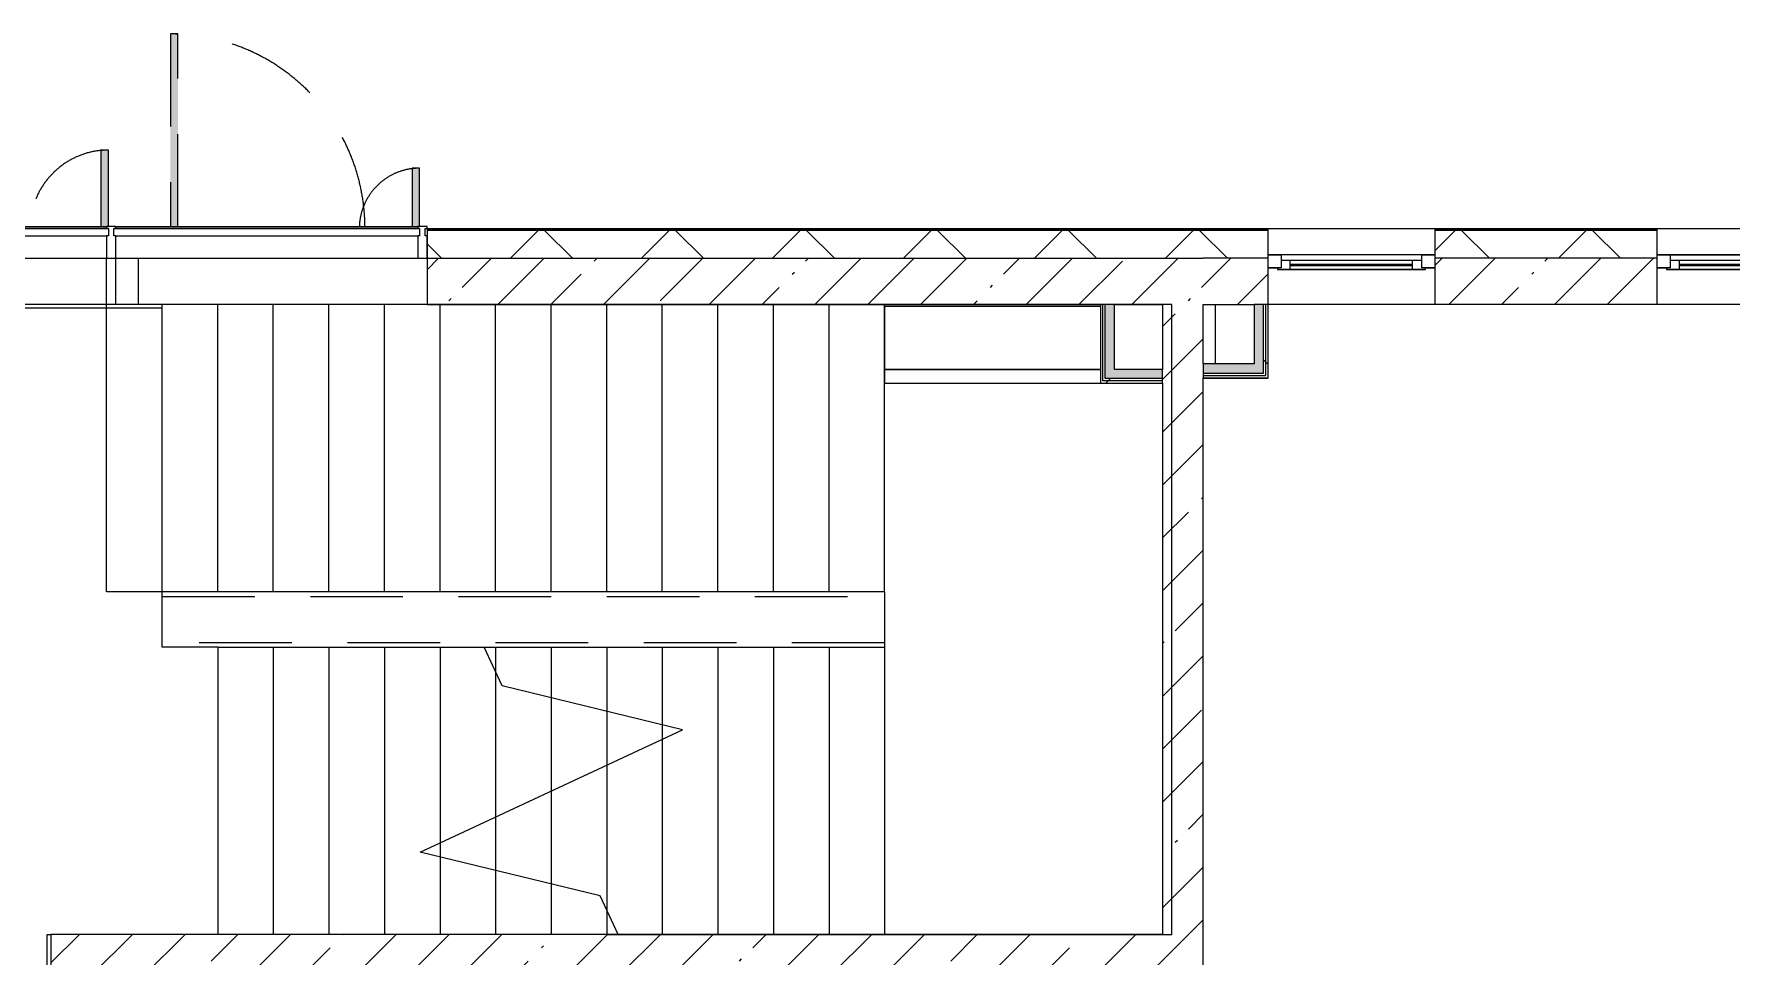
# Model space of a CAD drawing. Header units: millimetres. Extents: x 35363 to 232034, y -8553 to 29000.
# Drawn here: x 199512 to 208673, y 17634 to 22610 of the extents above; entities that cross this region are included whole.
import ezdxf

# ---------------------------------------------------------------- set-up
doc = ezdxf.new("R2010")
doc.units = ezdxf.units.MM
doc.linetypes.add('200_ШТРИХ__ш1_п0_6_', pattern=[800, 500, -300])
for name, color, linetype, lineweight in [('A-DETL-MBND-1', 7, '200_ШТРИХ__ш1_п0_6_', 9), ('A-GLAZ-2', 7, 'Continuous', 5), ('A-GLAZ-CWMG-2', 7, 'Continuous', 5), ('A-WALL', 7, 'Continuous', 9), ('A-WALL-2', 7, 'Continuous', 5), ('I-WALL-3', 7, 'Continuous', 5), ('S-STRS-3', 7, 'Continuous', 5), ('S-STRS-MBND-2', 7, 'Continuous', 5)]:
    doc.layers.add(name, color=color, linetype=linetype, lineweight=lineweight)
for name, color, linetype, lineweight, true_color in [('A-FLOR-1', 7, 'Continuous', 5, 0xaaaaaa), ('I-WALL-1', 7, 'Continuous', 5, 0xe7e7e7), ('I-WALL-2', 7, 'Continuous', 9, 0xe7e7e7)]:
    doc.layers.add(name, color=color, linetype=linetype, lineweight=lineweight, true_color=true_color)
pattern_1 = [(45, (105024.03, 0), (-285.1231, 285.1231), []), (45, (105309.15, 0), (-285.1231, 285.1231), [504.031, -100.806, 16.764, -84.042])]
pattern_2 = [(45, (105024, 0), (-530.33, 530.33), []), (135, (105024, 0), (-530.33, -530.33), [])]

# ---------------------------------------------------------------- blocks, each defined once
blk = doc.blocks.new('120_Окно_СКБ_1Ст - 120_Окно_СКБ_1Ст 900х2500_h_ с форточкой-22877787-2_6_2_птичка')
at = {"layer": 'A-GLAZ-2'}
for p, q in [((-450, -127), (-450, -57)), ((-450, -57), (-380, -57)), ((450, -57), (-450, -57)), ((-380, -57), (-380, -127)), ((380, -87), (-380, -87)), ((-380, -87), (-380, -127)), ((-330, -137), (-330, -87)), ((330, -137), (330, -87)), ((380, -127), (380, -57)), ((380, -57), (450, -57)), ((380, -127), (380, -87)), ((450, -57), (450, -127)), ((-380, -127), (-450, -127)), ((-450, -127), (-400, -127)), ((-380, -127), (-400, -127)), ((-400, -127), (-400, -137)), ((-400, -137), (400, -137)), ((400, -137), (-400, -137)), ((-330, -107), (330, -107)), ((330, -117), (-330, -117)), ((450, -127), (380, -127)), ((400, -127), (380, -127)), ((400, -127), (450, -127)), ((400, -137), (400, -127))]:
    blk.add_line(p, q, dxfattribs=at)
blk = doc.blocks.new('120_Окно_СКБ_2Ст_Фрамуга сверху - 120_Окно_СКБ_2Ст_2300х2500_h_ ДОО-23103760-2_6_2_птичка')
at = {"layer": 'A-GLAZ-2'}
for p, q in [((-1150, -127), (-1150, -57)), ((-1150, -57), (-1080, -57)), ((1150, -57), (-1150, -57)), ((-1080, -57), (-1080, -127)), ((-1080, -57), (1080, -57)), ((520, -87), (-1080, -87)), ((-1080, -87), (-1080, -127)), ((-1030, -137), (-1030, -87)), ((470, -137), (470, -87)), ((520, -127), (520, -57)), ((520, -57), (590, -57)), ((520, -127), (520, -87)), ((590, -57), (590, -127)), ((1080, -87), (590, -87)), ((590, -87), (590, -127)), ((640, -137), (640, -87)), ((1030, -137), (1030, -87)), ((1080, -127), (1080, -57)), ((1080, -57), (1150, -57)), ((1080, -127), (1080, -87)), ((1150, -57), (1150, -127)), ((-1080, -127), (-1150, -127)), ((-1150, -127), (-1100, -127)), ((-1080, -127), (-1100, -127)), ((-1100, -127), (-1100, -137)), ((-1100, -137), (540, -137)), ((540, -137), (-1100, -137)), ((-1030, -107), (470, -107)), ((470, -117), (-1030, -117)), ((590, -127), (520, -127)), ((540, -127), (520, -127)), ((540, -127), (570, -127)), ((540, -127), (570, -127)), ((540, -137), (540, -127)), ((590, -127), (570, -127)), ((570, -127), (570, -137)), ((570, -137), (1100, -137)), ((1100, -137), (570, -137)), ((640, -107), (1030, -107)), ((1030, -117), (640, -117)), ((1150, -127), (1080, -127)), ((1100, -127), (1080, -127)), ((1100, -127), (1149.8, -127)), ((1100, -137), (1100, -127))]:
    blk.add_line(p, q, dxfattribs=at)
blk = doc.blocks.new('DRS_ДПУ_распашная__2Ст_Прямоугольная1 - ВН-4_ Нр_ДО_1500х2200 глухая-26741401-2_6_2_птичка')
at = {"layer": 'A-DETL-MBND-1'}
h = blk.add_hatch(color=256, dxfattribs=at)
h.paths.add_polyline_path([(-760, 10), (-730, 10), (-730, 1050), (-770, 1050), (-770, 10)])
h.paths.add_polyline_path([(-760, 0), (-760, 10), (-770, 0)])
h = blk.add_hatch(color=256, dxfattribs=at)
h.paths.add_polyline_path([(760, 0), (770, 0), (760, 10)])
h.paths.add_polyline_path([(730, 10), (770, 10), (770, 423.1), (730, 423.1), (730, 40)])
for p, q in [((-770, 1050), (-770, 10)), ((-730, 1050), (-770, 1050)), ((-730, 10), (-730, 1050)), ((770, 423.1), (730, 423.1)), ((730, 423.1), (730, 10)), ((770, 10), (770, 423.1))]:
    blk.add_line(p, q, dxfattribs=at)
for centre, radius, start, end in [((-770, 0), 1050, 0.55196, 90), ((770, 0), 423.1, 90, 178.61029)]:
    blk.add_arc(centre, radius, start, end, dxfattribs=at)
blk = doc.blocks.new('Прямоугольный импост - Импост структурный с накладкой - 170мм-23713241-2_6_2_птичка')
at = {"layer": 'A-DETL-MBND-1'}
for p, q in [((-10, 0), (0, 0)), ((0, 0), (0, -10))]:
    blk.add_line(p, q, dxfattribs=at)
blk = doc.blocks.new('DRS_ДПУ_распашная__2Ст_Прямоугольная1 - ВН-4_ Нр_ДО_1500х2200 глухая-26857260-2_6_2_птичка')
at = {"layer": 'A-DETL-MBND-1'}
blk.add_hatch(color=256, dxfattribs=at).paths.add_polyline_path([(-656.5, 10), (-632.5, 10), (-632.5, 1050), (-672.5, 1050), (-672.5, 10), (-662.5, 10)])
h = blk.add_hatch(color=256, dxfattribs=at)
h.paths.add_polyline_path([(662.5, 0), (672.5, 0), (662.5, 10)])
h.paths.add_polyline_path([(662.5, 10), (672.5, 10), (672.5, 325.6), (632.5, 325.6), (632.5, 10)])
for p, q in [((-672.5, 1050), (-672.5, 10)), ((-632.5, 1050), (-672.5, 1050)), ((-632.5, 10), (-632.5, 1050)), ((672.5, 325.6), (632.5, 325.6)), ((632.5, 325.6), (632.5, 10)), ((672.5, 10), (672.5, 325.6))]:
    blk.add_line(p, q, dxfattribs=at)
for centre, radius, start, end in [((-672.5, 0), 1050, 0.55196, 90), ((672.5, 0), 325.6, 90, 178.15712)]:
    blk.add_arc(centre, radius, start, end, dxfattribs=at)
blk = doc.blocks.new('PNS_Панель прямоугольная1 - Нр_Стекло - 40мм-22959730-2_6_2_птичка')
at = {"layer": 'A-GLAZ-2'}
for p, q in [((-770, 0), (770, 0)), ((770, 0), (-770, 0)), ((-760, -40), (760, -40))]:
    blk.add_line(p, q, dxfattribs=at)
blk = doc.blocks.new('PNS_Панель прямоугольная1 - Нр_Стекло - 40мм-23689183-2_6_2_птичка')
at = {"layer": 'A-GLAZ-2'}
for p, q in [((-825, 0), (825, 0)), ((825, 0), (-825, 0)), ((-815, -40), (815, -40))]:
    blk.add_line(p, q, dxfattribs=at)
blk = doc.blocks.new('Прямоугольный импост - Импост структурный с накладкой - 170мм-22874516-2_6_2_птичка')
at = {"layer": 'A-GLAZ-CWMG-2'}
for p, q in [((-50, 40), (-50, 160)), ((-50, 160), (0, 160)), ((0, 160), (0, 40)), ((-40, 40), (-50, 40)), ((-50, -10), (-50, 0)), ((-50, 0), (-40, 0)), ((-40, 0), (-40, 40)), ((-10, 40), (-10, 0)), ((0, 40), (-10, 40)), ((-10, 0), (0, 0)), ((0, 0), (0, -10)), ((0, -10), (-50, -10))]:
    blk.add_line(p, q, dxfattribs=at)
blk = doc.blocks.new('Прямоугольный импост - Импост структурный с накладкой - 170мм-22855553-2_6_2_птичка')
at = {"layer": 'A-GLAZ-CWMG-2'}
for p, q in [((93360, 21560), (93360, 21570)), ((93360, 21570), (94880, 21570)), ((94880, 21570), (94880, 21560)), ((93360, 21400), (94880, 21400))]:
    blk.add_line(p, q, dxfattribs=at)
blk = doc.blocks.new('Прямоугольный импост - Импост структурный с накладкой - 170мм-23689142-2_6_2_птичка')
at = {"layer": 'A-GLAZ-CWMG-2'}
for p, q in [((94930, 21560), (94930, 21570)), ((94930, 21570), (96560, 21570)), ((96560, 21570), (96560, 21560)), ((94930, 21400), (96560, 21400))]:
    blk.add_line(p, q, dxfattribs=at)
blk = doc.blocks.new('Прямоугольный импост - Импост структурный с накладкой - 170мм-22874498-2_6_2_птичка')
at = {"layer": 'A-GLAZ-CWMG-2'}
for p, q in [((-25, 40), (-25, 160)), ((-25, 160), (25, 160)), ((25, 160), (25, 40)), ((-15, 40), (-25, 40)), ((-25, -10), (-25, 0)), ((-25, 0), (-15, 0)), ((-15, 0), (-15, 40)), ((15, 40), (15, 0)), ((25, 40), (15, 40)), ((15, 0), (25, 0)), ((25, 0), (25, -10)), ((25, -10), (-25, -10))]:
    blk.add_line(p, q, dxfattribs=at)
blk = doc.blocks.new('Зашивка приборов отопления31 - Зашивка приборов отопления-33324104-2_6_2_птичка')
at = {"layer": 'A-WALL-2'}
for p, q in [((126595, 120), (125430, 120)), ((126595, 45), (126595, 120)), ((126595, 45), (125430, 45)), ((125430, 45), (126595, 45)), ((126595, -295), (126595, 45)), ((125430, -295), (126595, -295))]:
    blk.add_line(p, q, dxfattribs=at)

msp = doc.modelspace()

# ---------------------------------------------------------------- hatches: boundary and pattern name
at = {"layer": 'A-WALL-2'}
h = msp.add_hatch(dxfattribs=at)
h.set_pattern_fill('FP_83', color=256, style=0, pattern_type=2)
h.set_pattern_definition([(45, (105024.03, 0), (-353.5534, 353.5534), []), (135, (105024.03, 0), (-353.5534, -353.5534), [])])
h.paths.add_polyline_path([(230104, 21400), (230254, 21400), (230254, 21550), (225174.2, 21550), (225174.2, 21400), (229420.4, 21400)])
h.paths.add_polyline_path([(211074, 21400), (211874.5, 21400), (211874.5, 21550), (210574.2, 21550), (210574.2, 21400)])
h.paths.add_polyline_path([(212774.5, 21400), (214074.5, 21400), (214074.5, 21550), (212774.5, 21550)])
h.paths.add_polyline_path([(215374, 21400), (216274, 21400), (216274, 21550), (214974.5, 21550), (214974.5, 21400)])
h.paths.add_polyline_path([(224274.2, 21400), (224274.2, 21550), (222924.5, 21550), (222924.5, 21400), (223953.8, 21400)])
h.paths.add_polyline_path([(221124.5, 21400), (222024.5, 21400), (222024.5, 21550), (220624.5, 21550), (220624.5, 21400)])
h.paths.add_polyline_path([(217174, 21400), (218324.5, 21400), (218324.5, 21550), (217174, 21550)])
h.paths.add_polyline_path([(207553.9, 21400), (208274.2, 21400), (208274.2, 21550), (207074, 21550), (207074, 21400)])
h.paths.add_polyline_path([(203909.5, 21400), (206174, 21400), (206174, 21550), (201634, 21550), (201634, 21400), (202087.3, 21400)])
h.paths.add_polyline_path([(198334, 21400), (198334, 21550), (198084, 21550), (198084, 21400)])
at = {"layer": 'I-WALL-1'}
for points in [[(206149, 20780), (206149, 21150), (206099, 21150), (206099, 20780)], [(206099, 20780), (206099, 20830), (205824, 20830), (205824, 20780)]]:
    msp.add_hatch(color=256, dxfattribs=at).paths.add_polyline_path(points)
at = {"layer": 'I-WALL-2'}
for points in [[(205344, 20750), (205344, 21150), (205294, 21150), (205294, 20750)], [(205604, 20750), (205604, 20800), (205344, 20800), (205344, 20750)]]:
    msp.add_hatch(color=256, dxfattribs=at).paths.add_polyline_path(points)
at = {"layer": 'I-WALL-3'}
h = msp.add_hatch(dxfattribs=at)
h.set_pattern_fill('FP_91', color=256, style=0, pattern_type=2)
h.set_pattern_definition(pattern_1)
h.paths.add_polyline_path([(202087.3, 21150), (205604, 21150), (205604, 21400), (201634, 21400), (201634, 21150)])
h.paths.add_polyline_path([(198054, 21150), (198334, 21150), (198334, 21400), (198054, 21400), (198054, 21215.7)])
h = msp.add_hatch(dxfattribs=at)
h.set_pattern_fill('FP_91', color=256, style=0, pattern_type=2)
h.set_pattern_definition(pattern_1)
h.paths.add_polyline_path([(205604, 17750), (205824, 17750), (205824, 21400), (205604, 21400), (205604, 20040.7)])
h = msp.add_hatch(dxfattribs=at)
h.set_pattern_fill('FP_91', color=256, style=0, pattern_type=2)
h.set_pattern_definition(pattern_1)
h.paths.add_polyline_path([(222024.5, 21150), (222024.5, 21400), (221124.5, 21400), (221124.5, 21150), (221220.5, 21150)])
h.paths.add_polyline_path([(222924.5, 21150), (224274.2, 21150), (224274.2, 21400), (222924.5, 21400), (222924.5, 21215.7)])
h.paths.add_polyline_path([(226231.5, 21150), (226234, 21150), (226234, 21400), (225874, 21400), (225874, 21150)])
h.paths.add_polyline_path([(218324.5, 21150), (218324.5, 21400), (217174, 21400), (217174, 21150)])
h.paths.add_polyline_path([(213174, 21150), (214074.5, 21150), (214074.5, 21400), (212774.5, 21400), (212774.5, 21150), (213020.5, 21150)])
h.paths.add_polyline_path([(206161.5, 21150), (206174, 21150), (206174, 21400), (205824, 21400), (205824, 21150), (206149, 21150)])
h.paths.add_polyline_path([(208274.2, 21150), (208274.2, 21400), (207074, 21400), (207074, 21150), (207553.9, 21150)])
h.paths.add_polyline_path([(211874.5, 21150), (211874.5, 21400), (211074, 21400), (211074, 21150), (211198.3, 21150)])
h.paths.add_polyline_path([(214974.5, 21150), (215374, 21150), (215374, 21400), (214974.5, 21400), (214974.5, 21215.7)])
h.paths.add_polyline_path([(216074, 21150), (216274, 21150), (216274, 21400), (216074, 21400), (216074, 21215.7)])
h = msp.add_hatch(dxfattribs=at)
h.set_pattern_fill('FP_183', color=256, style=0, pattern_type=2)
h.set_pattern_definition(pattern_2)
h.paths.add_polyline_path([(206161.5, 20767.5), (206161.5, 21150), (206149, 21150), (206149, 20767.5)])
h = msp.add_hatch(dxfattribs=at)
h.set_pattern_fill('FP_183', color=256, style=0, pattern_type=2)
h.set_pattern_definition(pattern_2)
h.paths.add_polyline_path([(206174, 20755), (206174, 21150), (206161.5, 21150), (206161.5, 20755)])
h = msp.add_hatch(dxfattribs=at)
h.set_pattern_fill('FP_183', color=256, style=0, pattern_type=2)
h.set_pattern_definition(pattern_2)
h.paths.add_polyline_path([(205604, 20725), (205604, 20737.5), (205281.5, 20737.5), (205281.5, 20725), (205344, 20725)])
h = msp.add_hatch(dxfattribs=at)
h.set_pattern_fill('FP_183', color=256, style=0, pattern_type=2)
h.set_pattern_definition(pattern_2)
h.paths.add_polyline_path([(205294, 20737.5), (205604, 20737.5), (205604, 20750), (205294, 20750)])
h = msp.add_hatch(dxfattribs=at)
h.set_pattern_fill('FP_91', color=256, style=0, pattern_type=2)
h.set_pattern_definition(pattern_1)
h.paths.add_polyline_path([(203744, 17530), (205824, 17530), (205824, 17750), (199604, 17750), (199604, 17530), (203544, 17530)])

# ---------------------------------------------------------------- linework, layer by layer
at = {"layer": 'A-DETL-MBND-1'}
for p, q in [((199954, 21150), (199954, 21400)), ((200074, 21400), (200074, 21150)), ((200204, 19575), (204104, 19575)), ((204104, 19325), (200204, 19325))]:
    msp.add_line(p, q, dxfattribs=at)
at = {"layer": 'A-FLOR-1'}
for p, q in [((199904, 21150), (199904, 21400)), ((200204, 21130), (198074, 21130)), ((200204, 21150), (198334, 21150)), ((200204, 19300), (200204, 21150)), ((205889, 21150), (205889, 20830)), ((206174, 20750), (205824, 20750)), ((200504, 19300), (200204, 19300)), ((199583, 13620), (199583, 17750)), ((199583, 17750), (199604, 17750))]:
    msp.add_line(p, q, dxfattribs=at)
at = {"layer": 'A-WALL'}
for p, q in [((206174, 21553), (201634, 21553)), ((206174, 21550), (201634, 21550)), ((208274.2, 21553), (207074, 21553)), ((208274.2, 21550), (207074, 21550)), ((201634, 21400), (205604, 21400)), ((206174, 21400), (205824, 21400)), ((208274.2, 21400), (207074, 21400)), ((205344, 21150), (205269, 21150)), ((205281.5, 20737.5), (205281.5, 21150)), ((205294, 20750), (205294, 21150)), ((206174, 21150), (206099, 21150)), ((206149, 20780), (206149, 21150)), ((206161.5, 20767.5), (206161.5, 21150)), ((205604, 20725), (205604, 20800)), ((205824, 20830), (205824, 20755)), ((205604, 20737.5), (205281.5, 20737.5)), ((205604, 20750), (205294, 20750)), ((205824, 20780), (206149, 20780)), ((205824, 20767.5), (206161.5, 20767.5))]:
    msp.add_line(p, q, dxfattribs=at)
at = {"layer": 'A-WALL-2'}
for p, q in [((216274, 21558), (201634, 21558)), ((201634, 21558), (201634, 21400)), ((206174, 21400), (206174, 21558)), ((207074, 21558), (207074, 21400)), ((208274.2, 21400), (208274.2, 21558)), ((205604, 21400), (205824, 21400))]:
    msp.add_line(p, q, dxfattribs=at)
at = {"layer": 'I-WALL-3'}
for p, q in [((201634, 21400), (201634, 21150)), ((206174, 21150), (206174, 21400)), ((207074, 21400), (207074, 21150)), ((208274.2, 21150), (208274.2, 21400)), ((201634, 21150), (205269, 21150)), ((205269, 21150), (205269, 20725)), ((205344, 21150), (205604, 21150)), ((205344, 20800), (205344, 21150)), ((205604, 21150), (205604, 20800)), ((205824, 21150), (206099, 21150)), ((205824, 20830), (205824, 21150)), ((206099, 21150), (206099, 20830)), ((210574, 21150), (206174, 21150)), ((206174, 20755), (206174, 21150)), ((205604, 20800), (205344, 20800)), ((206099, 20830), (205824, 20830)), ((205269, 20725), (205604, 20725)), ((205604, 20725), (205604, 17750)), ((205824, 15235), (205824, 20755)), ((205824, 20755), (206174, 20755)), ((199604, 17750), (199604, 13620)), ((205604, 17750), (199604, 17750))]:
    msp.add_line(p, q, dxfattribs=at)
at = {"layer": 'S-STRS-3'}
for p, q in [((199904, 19600), (199904, 21150)), ((200504, 21150), (200204, 21150)), ((200804, 21150), (200504, 21150)), ((200504, 19600), (200504, 21150)), ((200504, 19600), (200504, 21150)), ((201104, 21150), (200804, 21150)), ((200804, 19600), (200804, 21150)), ((200804, 19600), (200804, 21150)), ((201404, 21150), (201104, 21150)), ((201104, 19600), (201104, 21150)), ((201104, 19600), (201104, 21150)), ((201634, 21150), (201404, 21150)), ((201404, 19600), (201404, 21150)), ((201404, 19600), (201404, 21150)), ((201704, 19600), (201704, 21150)), ((201704, 19600), (201704, 21150)), ((202004, 19600), (202004, 21150)), ((202004, 19600), (202004, 21150)), ((202304, 19600), (202304, 21150)), ((202304, 19600), (202304, 21150)), ((202604, 19600), (202604, 21150)), ((202604, 19600), (202604, 21150)), ((202904, 19600), (202904, 21150)), ((202904, 19600), (202904, 21150)), ((203204, 19600), (203204, 21150)), ((203204, 19600), (203204, 21150)), ((203504, 19600), (203504, 21150)), ((203504, 19600), (203504, 21150)), ((203804, 19600), (203804, 21150)), ((203804, 19600), (203804, 21150)), ((204104, 21140), (204104, 21150)), ((204104, 21140), (204104, 21150)), ((204104, 19600), (204104, 20725)), ((204104, 19600), (204104, 20725)), ((200504, 19600), (200204, 19600)), ((200804, 19600), (200504, 19600)), ((201104, 19600), (200804, 19600)), ((201404, 19600), (201104, 19600)), ((201704, 19600), (201404, 19600)), ((202004, 19600), (201704, 19600)), ((202304, 19600), (202004, 19600)), ((202604, 19600), (202304, 19600)), ((202904, 19600), (202604, 19600)), ((203204, 19600), (202904, 19600)), ((203504, 19600), (203204, 19600)), ((203804, 19600), (203504, 19600)), ((204104, 19600), (203804, 19600)), ((204104, 19600), (204104, 19300)), ((200504, 19300), (200504, 17750)), ((200504, 19300), (200804, 19300)), ((200504, 19300), (200504, 17750)), ((200804, 19300), (201104, 19300)), ((200804, 19300), (200804, 17750)), ((200804, 19300), (200804, 17750)), ((201104, 19300), (201404, 19300)), ((201104, 19300), (201104, 17750)), ((201104, 19300), (201104, 17750)), ((201404, 19300), (201704, 19300)), ((201404, 19300), (201404, 17750)), ((201404, 19300), (201404, 17750)), ((201704, 19300), (201942.6, 19300)), ((201704, 19300), (201704, 18245.2)), ((201704, 19300), (201704, 18245.2)), ((201942.6, 19300), (202004, 19300)), ((202004, 19300), (202304, 19300)), ((202004, 19300), (202004, 19168.4)), ((202004, 19300), (202004, 19168.4)), ((202304, 19300), (202604, 19300)), ((202304, 19300), (202304, 19027.2)), ((202304, 19300), (202304, 19027.2)), ((202604, 19300), (202904, 19300)), ((202604, 19300), (202604, 18954.3)), ((202604, 19300), (202604, 18954.3)), ((202904, 19300), (203204, 19300)), ((202904, 19300), (202904, 18881.4)), ((202904, 19300), (202904, 18881.4)), ((203204, 19300), (203504, 19300)), ((203204, 19300), (203204, 17750)), ((203204, 19300), (203204, 17750)), ((203504, 19300), (203804, 19300)), ((203504, 19300), (203504, 17750)), ((203504, 19300), (203504, 17750)), ((203804, 19300), (204104, 19300)), ((203804, 19300), (203804, 17750)), ((203804, 19300), (203804, 17750)), ((204104, 19300), (204104, 17750)), ((204104, 19300), (204104, 17750)), ((202004, 19168.4), (202004, 18385.1)), ((202004, 19168.4), (202004, 18385.1)), ((202304, 19027.2), (202304, 18525)), ((202304, 19027.2), (202304, 18525)), ((202604, 18954.3), (202604, 18664.9)), ((202604, 18954.3), (202604, 18664.9)), ((202904, 18881.4), (202904, 18804.8)), ((202904, 18881.4), (202904, 18804.8)), ((202904, 18804.8), (202904, 17750)), ((202904, 18804.8), (202904, 17750)), ((202604, 18664.9), (202604, 17881.6)), ((202604, 18664.9), (202604, 17881.6)), ((202304, 18525), (202304, 18022.8)), ((202304, 18525), (202304, 18022.8)), ((202004, 18385.1), (202004, 18095.7)), ((202004, 18385.1), (202004, 18095.7)), ((201704, 18245.2), (201704, 18168.6)), ((201704, 18245.2), (201704, 18168.6)), ((201704, 18168.6), (201704, 17750)), ((201704, 18168.6), (201704, 17750)), ((202004, 18095.7), (202004, 17750)), ((202004, 18095.7), (202004, 17750)), ((202304, 18022.8), (202304, 17750)), ((202304, 18022.8), (202304, 17750)), ((202604, 17881.6), (202604, 17750)), ((202604, 17881.6), (202604, 17750)), ((202604, 17750), (202665.4, 17750))]:
    msp.add_line(p, q, dxfattribs=at)
at = {"layer": 'S-STRS-MBND-2'}
for p, q in [((199904, 19600), (199904, 21150)), ((204104, 21150), (199904, 21150)), ((200204, 19600), (200204, 21150)), ((200204, 19600), (200204, 21150)), ((200504, 19600), (200504, 21150)), ((200504, 19600), (200504, 21150)), ((200804, 19600), (200804, 21150)), ((200804, 19600), (200804, 21150)), ((201104, 19600), (201104, 21150)), ((201104, 19600), (201104, 21150)), ((201404, 19600), (201404, 21150)), ((201404, 19600), (201404, 21150)), ((201704, 19600), (201704, 21150)), ((201704, 19600), (201704, 21150)), ((202004, 19600), (202004, 21150)), ((202004, 19600), (202004, 21150)), ((202304, 19600), (202304, 21150)), ((202304, 19600), (202304, 21150)), ((202604, 19600), (202604, 21150)), ((202604, 19600), (202604, 21150)), ((202904, 19600), (202904, 21150)), ((202904, 19600), (202904, 21150)), ((203204, 19600), (203204, 21150)), ((203204, 19600), (203204, 21150)), ((203504, 19600), (203504, 21150)), ((203504, 19600), (203504, 21150)), ((203804, 19600), (203804, 21150)), ((203804, 19600), (203804, 21150)), ((205654, 21150), (204104, 21150)), ((204104, 19600), (204104, 21150)), ((204104, 19600), (204104, 21150)), ((205654, 17750), (205654, 21150)), ((204104, 19600), (199904, 19600)), ((204104, 19600), (204104, 19300)), ((201942.6, 19300), (204104, 19300)), ((202039.9, 19091.4), (201942.6, 19300)), ((202004, 19300), (202004, 19168.4)), ((202004, 19300), (202004, 19168.4)), ((202304, 19300), (202304, 19027.2)), ((202304, 19300), (202304, 19027.2)), ((202604, 19300), (202604, 18954.3)), ((202604, 19300), (202604, 18954.3)), ((202904, 19300), (202904, 18881.4)), ((202904, 19300), (202904, 18881.4)), ((203204, 19300), (203204, 17750)), ((203204, 19300), (203204, 17750)), ((203504, 19300), (203504, 17750)), ((203504, 19300), (203504, 17750)), ((203804, 19300), (203804, 17750)), ((203804, 19300), (203804, 17750)), ((204104, 19300), (204104, 17750)), ((204104, 19300), (204104, 17750)), ((203012.1, 18855.2), (202039.9, 19091.4)), ((201596, 18194.8), (203012.1, 18855.2)), ((202904, 18804.8), (202904, 17750)), ((202904, 18804.8), (202904, 17750)), ((202604, 18664.9), (202604, 17881.6)), ((202604, 18664.9), (202604, 17881.6)), ((202304, 18525), (202304, 18022.8)), ((202304, 18525), (202304, 18022.8)), ((202004, 18385.1), (202004, 18095.7)), ((202004, 18385.1), (202004, 18095.7)), ((201704, 18245.2), (201704, 18168.6)), ((201704, 18245.2), (201704, 18168.6)), ((202568.2, 17958.6), (201596, 18194.8)), ((202665.4, 17750), (202568.2, 17958.6)), ((202665.4, 17750), (204104, 17750)), ((204104, 17750), (205654, 17750))]:
    msp.add_line(p, q, dxfattribs=at)

# ---------------------------------------------------------------- block references
at = {"layer": 'A-DETL-MBND-1'}
for name, p in [('DRS_ДПУ_распашная__2Ст_Прямоугольная1 - ВН-4_ Нр_ДО_1500х2200 глухая-26741401-2_6_2_птичка', (199144, 21560)), ('DRS_ДПУ_распашная__2Ст_Прямоугольная1 - ВН-4_ Нр_ДО_1500х2200 глухая-26857260-2_6_2_птичка', (200921.5, 21560))]:
    msp.add_blockref(name, p, dxfattribs=at)
at = {"layer": 'A-DETL-MBND-1', "extrusion": (0, 0, -1), "rotation": 180}
msp.add_blockref('Прямоугольный импост - Импост структурный с накладкой - 170мм-23713241-2_6_2_птичка', (-201634, 21560), dxfattribs=at)
at = {"layer": 'A-GLAZ-2'}
for name, p in [('PNS_Панель прямоугольная1 - Нр_Стекло - 40мм-22959730-2_6_2_птичка', (199144, 21560)), ('PNS_Панель прямоугольная1 - Нр_Стекло - 40мм-23689183-2_6_2_птичка', (200769, 21560)), ('120_Окно_СКБ_1Ст - 120_Окно_СКБ_1Ст 900х2500_h_ с форточкой-22877787-2_6_2_птичка', (206624, 21475)), ('120_Окно_СКБ_2Ст_Фрамуга сверху - 120_Окно_СКБ_2Ст_2300х2500_h_ ДОО-23103760-2_6_2_птичка', (209424.2, 21475))]:
    msp.add_blockref(name, p, dxfattribs=at)
at = {"layer": 'A-GLAZ-CWMG-2'}
for name in ['Прямоугольный импост - Импост структурный с накладкой - 170мм-22855553-2_6_2_птичка', 'Прямоугольный импост - Импост структурный с накладкой - 170мм-23689142-2_6_2_птичка']:
    msp.add_blockref(name, (105024, 0), dxfattribs=at)
at = {"layer": 'A-GLAZ-CWMG-2', "extrusion": (0, 0, -1), "rotation": 180}
for name, p in [('Прямоугольный импост - Импост структурный с накладкой - 170мм-22874498-2_6_2_птичка', (-199929, 21560)), ('Прямоугольный импост - Импост структурный с накладкой - 170мм-22874516-2_6_2_птичка', (-201634, 21560))]:
    msp.add_blockref(name, p, dxfattribs=at)
at = {"layer": 'A-WALL-2', "rotation": 180}
msp.add_blockref('Зашивка приборов отопления31 - Зашивка приборов отопления-33324104-2_6_2_птичка', (330699.1, 20845), dxfattribs=at)

doc.saveas('drawing.dxf')
